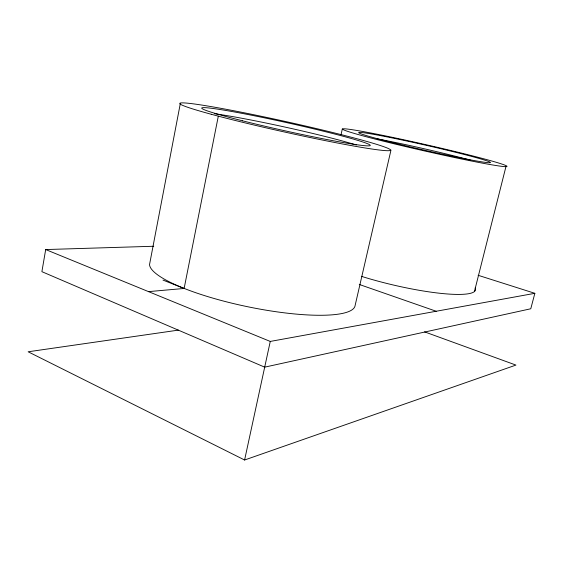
<?xml version="1.0" encoding="UTF-8"?>
<svg xmlns="http://www.w3.org/2000/svg" width="563" height="563" viewBox="0 0 563 563"><rect width="100%" height="100%" fill="white"/><g stroke="black" fill="none" stroke-linecap="round" stroke-linejoin="round"><path stroke-width="0.84" d="M153.727 246.256L45.687 249.557L41.894 271.669L264.694 367.153L530.775 308.77L534.85 293.316L478.107 275.286M180.259 103.852L149.533 264.582A104.887 22.724 11.7 0 0 251.246 307.461A104.887 22.724 11.7 0 0 355.133 305.42L390.982 150.075M148.519 291.627L184.129 288.46L218.317 116.147M178.408 330.115L28.15 351.784L244.595 460.006L270.261 341.431L534.85 293.316M341.016 134.838L342.339 128.828M474.426 291.585L505.94 166.655A84.316 3.209 12.8 0 0 393.192 137.513A84.316 3.209 12.8 0 0 374.254 138.85A84.316 3.209 12.8 0 0 505.94 166.655M244.595 460.006L515.933 365.084L424.53 331.846M359.264 284.456L436.198 311.255M162.996 280.085L184.129 288.46M45.687 249.557L270.261 341.431M475.158 287.946A82.437 14.089 13.3 0 1 441.681 293.464A82.437 14.089 13.3 0 1 361.432 276.342M377.224 138.906A67.44 2.85 12.9 0 1 470.619 160.23M214.566 113.719A86.252 4.645 12.4 0 1 356.316 145.008M211.28 114.275A107.955 5.236 12.5 0 0 387.478 150.708A107.955 5.236 12.5 0 0 257.953 115.591A107.955 5.236 12.5 0 0 211.28 114.275M383.22 140.236A67.49 2.562 12.8 0 0 489.374 162.742A67.49 2.562 12.8 0 0 400.349 139.631A67.49 2.562 12.8 0 0 383.22 140.236M242.632 120.834A86.336 4.18 12.5 0 0 370.264 145.395A86.336 4.18 12.5 0 0 245.025 113.951A86.336 4.18 12.5 0 0 242.632 120.834"/></g></svg>
